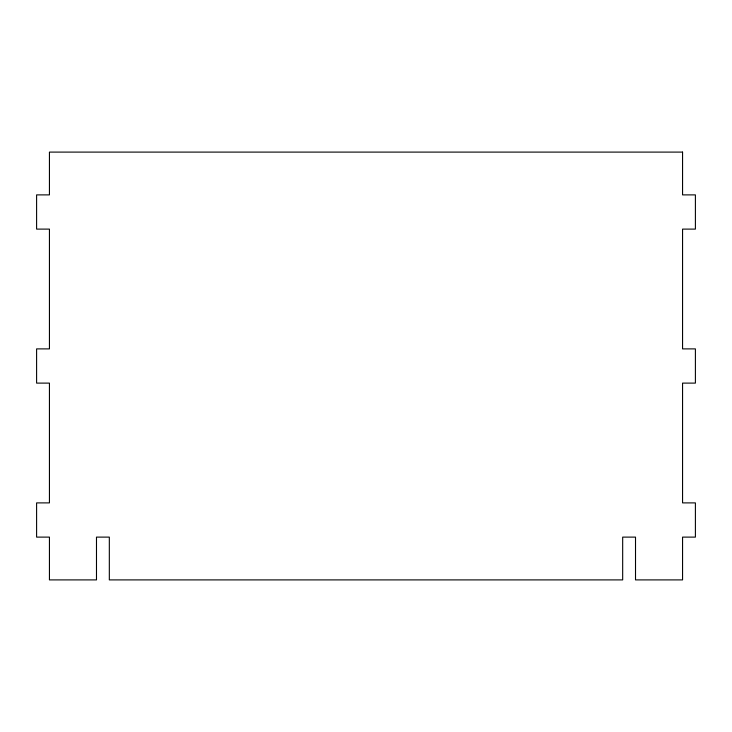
<?xml version="1.0" encoding="UTF-8"?>
<svg xmlns="http://www.w3.org/2000/svg" width="732" height="732" viewBox="0 0 732 732"><rect width="100%" height="100%" fill="white"/><g stroke="black" fill="none" stroke-linecap="round" stroke-linejoin="round"><path stroke-width="1.1" d="M682.563 152.1L49.437 152.1L49.437 194.886L36.6 194.886L36.6 229.107L49.437 229.107L49.437 348.889L36.6 348.889L36.6 383.111L49.437 383.111L49.437 502.893L36.6 502.893L36.6 537.114L49.437 537.114L49.437 579.9L96.487 579.9L96.487 537.114L109.324 537.114L109.324 579.9L622.676 579.9L622.676 537.114L635.513 537.114L635.513 579.9L682.563 579.9L682.563 537.114L695.4 537.114L695.4 502.893L682.563 502.893L682.563 383.111L695.4 383.111L695.4 348.889L682.563 348.889L682.563 229.107L695.4 229.107L695.4 194.886L682.563 194.886L682.563 152.1"/></g></svg>
